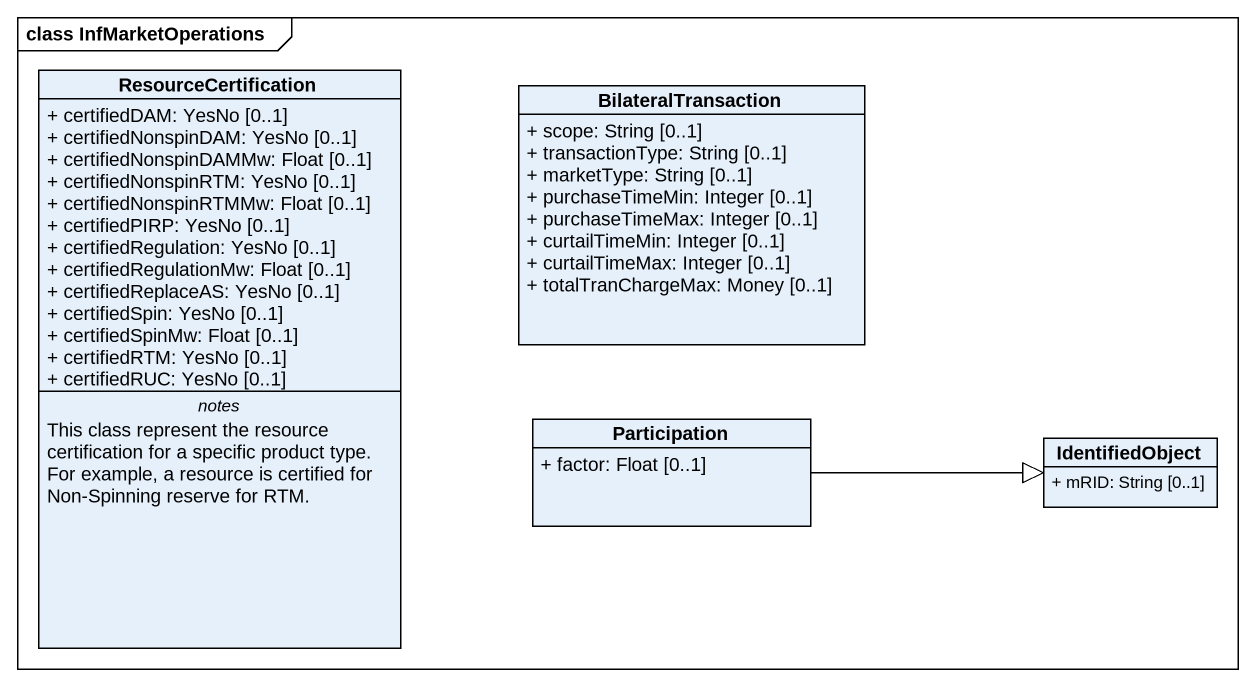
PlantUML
@startuml
mainframe class InfMarketOperations
hide circle
hide empty members
skinparam classAttributeIconSize 0
class ResourceCertification {
  + certifiedDAM: YesNo [0..1]
  + certifiedNonspinDAM: YesNo [0..1]
  + certifiedNonspinDAMMw: Float [0..1]
  + certifiedNonspinRTM: YesNo [0..1]
  + certifiedNonspinRTMMw: Float [0..1]
  + certifiedPIRP: YesNo [0..1]
  + certifiedRegulation: YesNo [0..1]
  + certifiedRegulationMw: Float [0..1]
  + certifiedReplaceAS: YesNo [0..1]
  + certifiedSpin: YesNo [0..1]
  + certifiedSpinMw: Float [0..1]
  + certifiedRTM: YesNo [0..1]
  + certifiedRUC: YesNo [0..1]
  -- notes --
  This class represent the resource certification for a specific product type. For example, a resource is certified for Non-Spinning reserve for RTM.
}
class BilateralTransaction {
  + scope: String [0..1]
  + transactionType: String [0..1]
  + marketType: String [0..1]
  + purchaseTimeMin: Integer [0..1]
  + purchaseTimeMax: Integer [0..1]
  + curtailTimeMin: Integer [0..1]
  + curtailTimeMax: Integer [0..1]
  + totalTranChargeMax: Money [0..1]
}
class Participation {
  + factor: Float [0..1]
}
class IdentifiedObject {
  + mRID: String [0..1]
}
Participation -right-|> IdentifiedObject
@enduml
